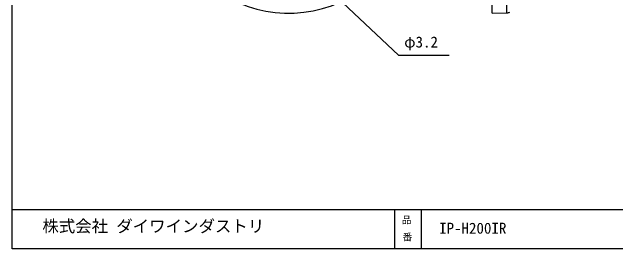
# Model space of a CAD drawing. Units: millimetres on the paper. Extents: x -142 to 142, y -95 to 95.
# Drawn here: x -141.8 to 19.5, y -94.8 to -31.5 of the extents above; entities that cross this region are included whole.
import ezdxf
from ezdxf.enums import TextEntityAlignment as Align

# ---------------------------------------------------------------- set-up
doc = ezdxf.new("R2010")
doc.units = ezdxf.units.MM
for name, color, linetype in [('0-0_0', 4, 'Continuous'), ('0-1_外形線', 7, 'Continuous'), ('0-3_枠', 7, 'Continuous'), ('0-5_レイヤー_1_0', 7, 'Continuous')]:
    doc.layers.add(name, color=color, linetype=linetype)
doc.styles.add('ＭＳ ゴシック', font='')
doc.styles.get('ＭＳ ゴシック').set_extended_font_data('MS Gothic')

msp = doc.modelspace()

# ---------------------------------------------------------------- linework, layer by layer
at = {"layer": '0-0_0'}
for p, q in [((-13.565, -31.787), (-13.565, -6.68)), ((-9.661, -31.685), (-9.661, -6.667)), ((-13.565, -31.787), (-9.661, -31.685))]:
    msp.add_line(p, q, dxfattribs=at)
at = {"layer": '0-0_0', "color": 7}
for p, q in [((-56.44, -26.209), (-38.606, -43.031)), ((-38.606, -43.031), (-25.047, -43.031))]:
    msp.add_line(p, q, dxfattribs=at)
at = {"layer": '0-0_0'}
for centre, radius, start, end in [((-67.934, 1.546), 33.333, 208.08478, 345.71317), ((-9.713, -29.686), 2, 271.5, 295.72121)]:
    msp.add_arc(centre, radius, start, end, dxfattribs=at)
at = {"layer": '0-3_枠'}
for p, q in [((141.803, -84.358), (-141.803, -84.354)), ((-39.681, -84.522), (-39.681, -94.842)), ((-32.546, -84.522), (-32.546, -94.842))]:
    msp.add_line(p, q, dxfattribs=at)
msp.add_lwpolyline([(-141.803, 94.842), (141.803, 94.842), (141.803, -94.842), (-141.803, -94.842)], close=True, dxfattribs=at)

# ---------------------------------------------------------------- texts
at = {"layer": '0-0_0', "color": 7, "style": 'ＭＳ ゴシック'}
msp.add_text('φ3.2', height=2.933, dxfattribs=at).set_placement((-37.087, -41.85), align=Align.BOTTOM_LEFT)
at = {"layer": '0-1_外形線', "style": 'ＭＳ ゴシック'}
msp.add_text('IP-H200IR', height=2.933, dxfattribs=at).set_placement((-27.762, -91.637), align=Align.BOTTOM_LEFT)
at = {"layer": '0-3_枠', "style": 'ＭＳ ゴシック'}
for s, p in [('品', (-37.741, -88.569)), ('番', (-37.514, -93.119))]:
    msp.add_text(s, height=1.833, dxfattribs=at).set_placement(p, align=Align.BOTTOM_LEFT)
at = {"layer": '0-5_レイヤー_1_0', "style": 'ＭＳ ゴシック'}
msp.add_text('株式会社 ダイワインダストリ', height=3.219, dxfattribs=at).set_placement((-133.726, -91.326), align=Align.BOTTOM_LEFT)

doc.saveas('drawing.dxf')
